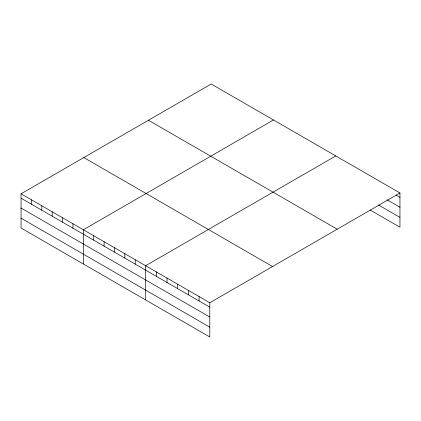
<?xml version="1.0" encoding="UTF-8"?>
<svg xmlns="http://www.w3.org/2000/svg" width="421" height="421" viewBox="0 0 421 421"><rect width="100%" height="100%" fill="white"/><g stroke="black" fill="none" stroke-linecap="round" stroke-linejoin="round"><path stroke-width="0.63" d="M209.79 317.013L209.79 302.767L21.05 193.797L21.05 228.019L209.79 336.989L209.79 317.013L21.05 208.048M21.05 193.797L211.21 84.011L399.95 192.981L399.95 227.203L370.117 209.979M273.492 119.969L83.332 229.761L83.332 263.983M335.779 155.928L145.619 265.719L145.619 299.941M209.79 302.767L399.95 192.981M396.008 195.112L399.95 197.386M387.004 199.754L399.95 207.227M378.558 205.011L399.95 217.362M148.455 120.243L337.195 229.208M83.805 157.57L272.545 266.535M21.05 198.207L209.79 307.177M21.05 218.183L209.79 327.149M199.096 296.594L199.096 300.999M188.398 290.416L188.398 294.826M177.704 284.243L177.704 288.653M167.011 278.065L167.011 282.475M156.312 271.892L156.312 276.302M135.236 259.725L135.236 264.135M124.858 253.731L124.858 258.141M114.475 247.737L114.475 252.147M104.098 241.743L104.098 246.153M93.715 235.749L93.715 240.159M72.954 223.767L72.954 228.177M62.571 217.773L62.571 222.183M52.193 211.779L52.193 216.189M41.811 205.785L41.811 210.195M31.433 199.791L31.433 204.201"/></g></svg>
